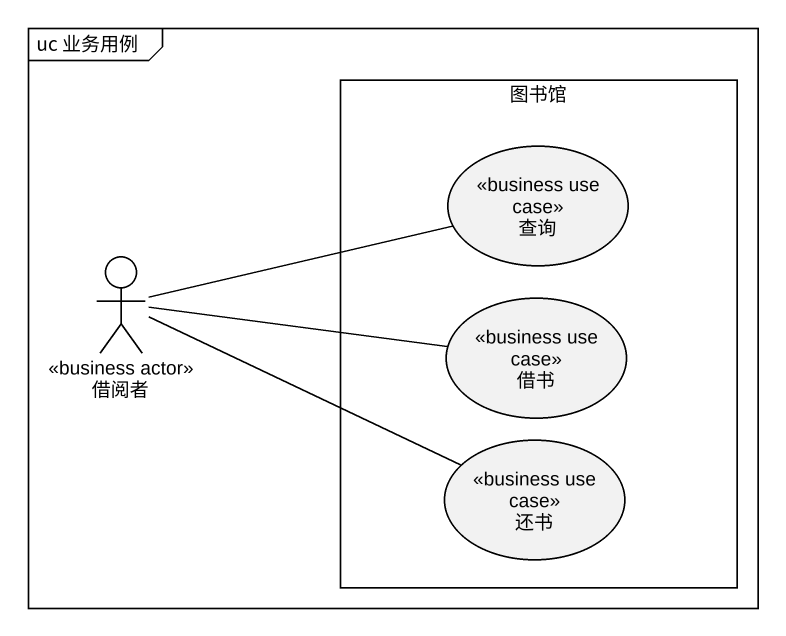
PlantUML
@startuml
mainframe uc 业务用例
rectangle 图书馆 {
  usecase 查询 <<business use case>>
  usecase 借书 <<business use case>>
  usecase 还书 <<business use case>>
}
actor 借阅者 <<business actor>>
借阅者 -right- 查询
借阅者 -right- 借书
借阅者 -right- 还书
@enduml
